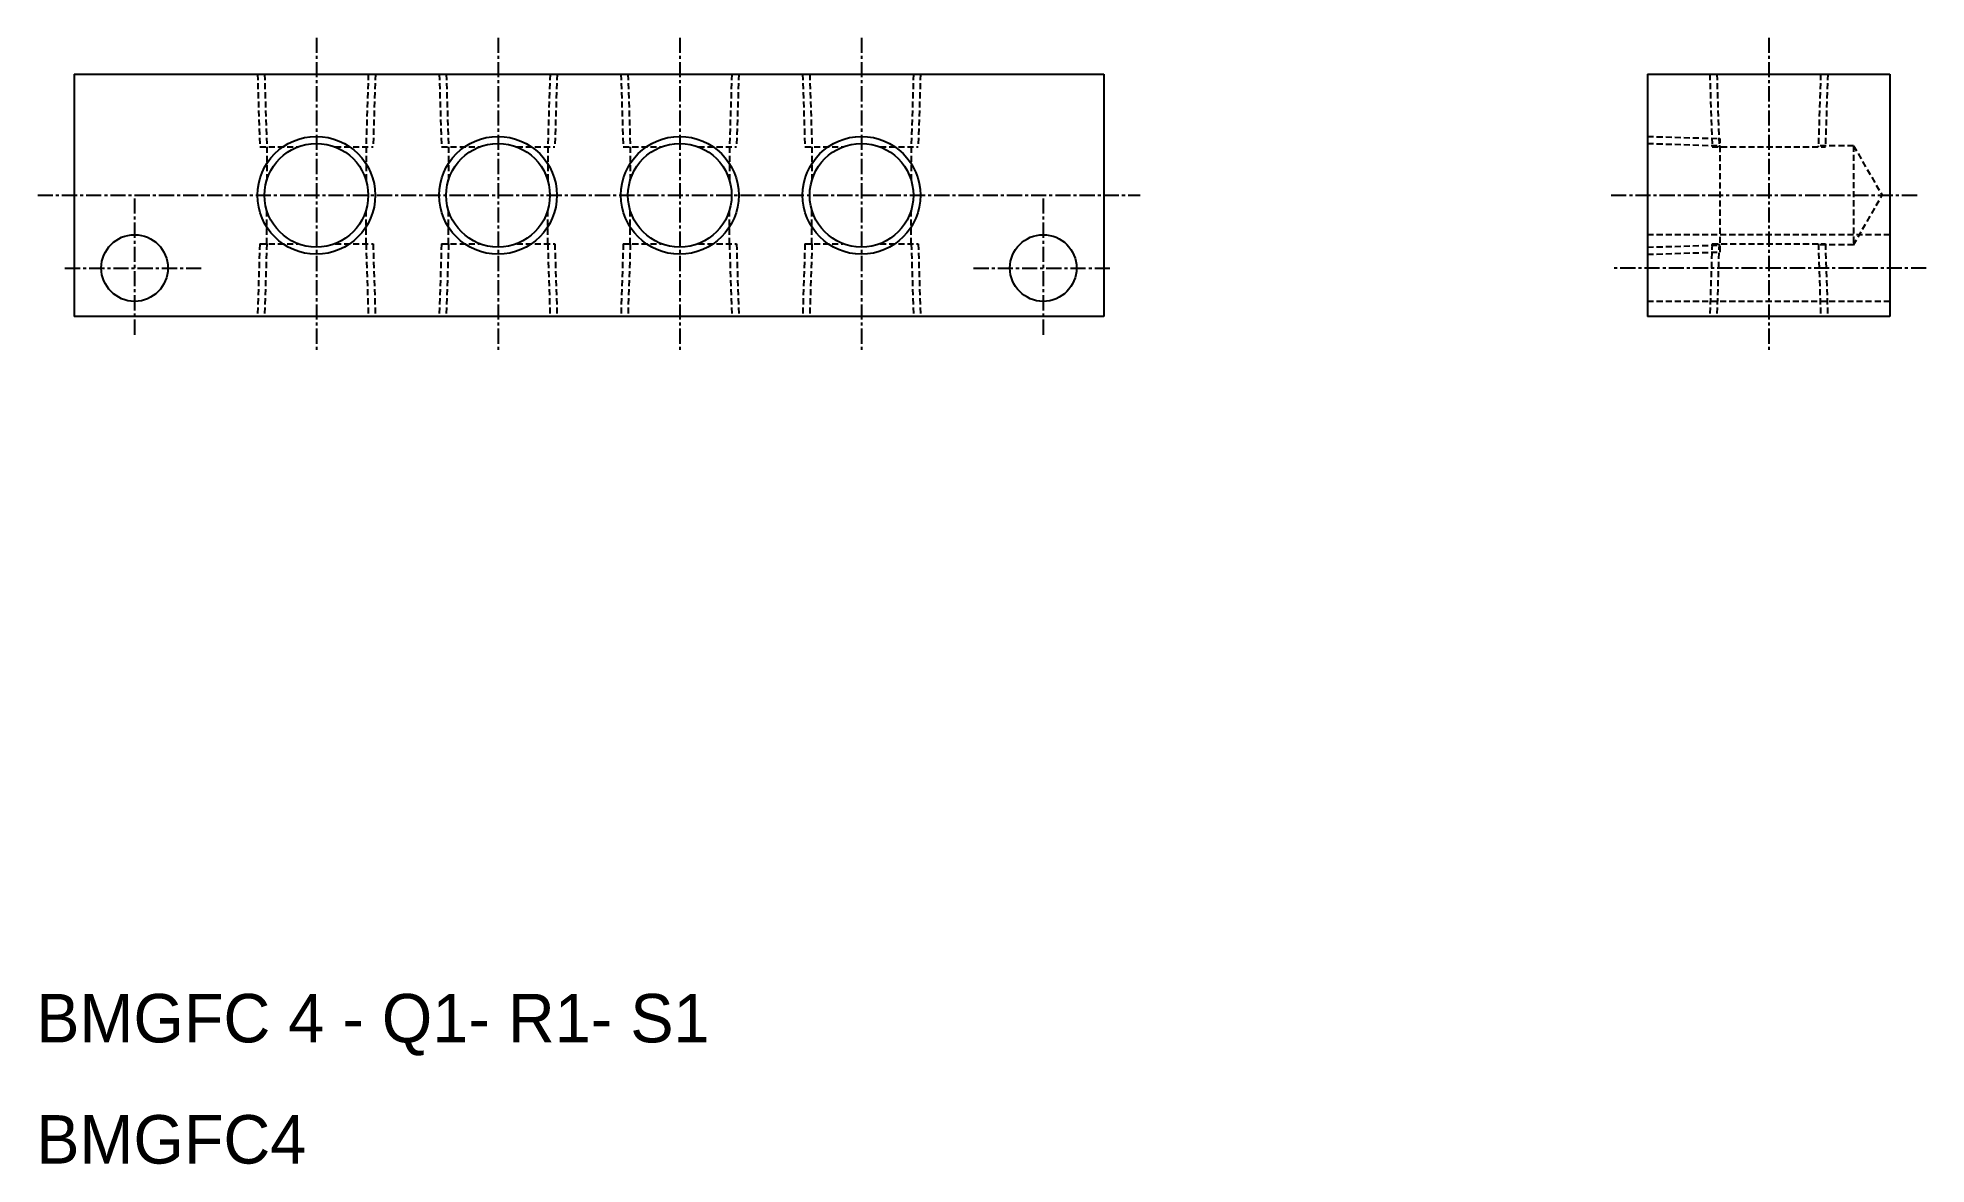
# Model space of a CAD drawing. Extents: x 3485 to 3641, y 10778 to 10871.
import ezdxf

# ---------------------------------------------------------------- set-up
doc = ezdxf.new("R2010")
doc.units = 0
doc.linetypes.add('CENTER', pattern=[2, 1.25, -0.25, 0.25, -0.25])
doc.linetypes.add('DASHED', pattern=[0.75, 0.5, -0.25])
doc.layers.get('0').update_dxf_attribs({"linetype": 'CONTINUOUS'})
doc.layers.add('CENTER', color=1, linetype='CENTER')

msp = doc.modelspace()

# ---------------------------------------------------------------- linework, layer by layer
at = {"color": 7, "linetype": 'CONTINUOUS'}
for p, q in [((3488.27, 10867.65), (3573.27, 10867.65)), ((3488.27, 10867.65), (3488.27, 10847.65)), ((3573.27, 10867.65), (3573.27, 10847.65)), ((3618.15, 10867.65), (3618.15, 10847.65)), ((3618.15, 10867.65), (3638.15, 10867.65)), ((3638.15, 10867.65), (3638.15, 10847.65)), ((3573.27, 10847.65), (3488.27, 10847.65)), ((3638.15, 10847.65), (3618.15, 10847.65))]:
    msp.add_line(p, q, dxfattribs=at)
at = {"color": 3, "linetype": 'DASHED'}
for p, q in [((3503.41, 10867.65), (3503.6, 10861.65)), ((3503.99, 10867.65), (3504.18, 10861.65)), ((3512.56, 10867.65), (3512.37, 10861.65)), ((3513.14, 10867.65), (3512.95, 10861.65)), ((3518.41, 10867.65), (3518.6, 10861.65)), ((3518.99, 10867.65), (3519.18, 10861.65)), ((3527.56, 10867.65), (3527.37, 10861.65)), ((3528.14, 10867.65), (3527.95, 10861.65)), ((3533.41, 10867.65), (3533.6, 10861.65)), ((3533.99, 10867.65), (3534.18, 10861.65)), ((3542.56, 10867.65), (3542.37, 10861.65)), ((3543.14, 10867.65), (3542.95, 10861.65)), ((3548.41, 10867.65), (3548.6, 10861.65)), ((3548.99, 10867.65), (3549.18, 10861.65)), ((3557.56, 10867.65), (3557.37, 10861.65)), ((3558.14, 10867.65), (3557.95, 10861.65)), ((3623.29, 10867.65), (3623.48, 10861.65)), ((3623.87, 10867.65), (3624.06, 10861.65)), ((3632.44, 10867.65), (3632.25, 10861.65)), ((3633.02, 10867.65), (3632.83, 10861.65)), ((3618.15, 10862.51), (3624.15, 10862.33)), ((3618.15, 10861.93), (3624.15, 10861.74)), ((3624.06, 10861.74), (3624.15, 10861.74)), ((3624.06, 10861.65), (3624.06, 10861.74)), ((3624.15, 10852.97), (3624.15, 10862.33)), ((3635.15, 10861.74), (3632.25, 10861.74)), ((3632.25, 10861.65), (3632.25, 10861.74)), ((3635.15, 10861.74), (3635.15, 10853.55)), ((3635.15, 10861.74), (3637.52, 10857.65)), ((3503.6, 10861.65), (3506.74, 10861.65)), ((3504.18, 10861.65), (3504.18, 10858.9)), ((3509.81, 10861.65), (3512.95, 10861.65)), ((3512.37, 10861.65), (3512.37, 10858.9)), ((3518.6, 10861.65), (3521.74, 10861.65)), ((3519.18, 10861.65), (3519.18, 10858.9)), ((3524.81, 10861.65), (3527.95, 10861.65)), ((3527.37, 10861.65), (3527.37, 10858.9)), ((3533.6, 10861.65), (3536.74, 10861.65)), ((3534.18, 10861.65), (3534.18, 10858.9)), ((3539.81, 10861.65), (3542.95, 10861.65)), ((3542.37, 10861.65), (3542.37, 10858.9)), ((3548.6, 10861.65), (3551.74, 10861.65)), ((3549.18, 10861.65), (3549.18, 10858.9)), ((3554.81, 10861.65), (3557.95, 10861.65)), ((3557.37, 10861.65), (3557.37, 10858.9)), ((3623.48, 10861.65), (3632.83, 10861.65)), ((3635.15, 10853.55), (3637.52, 10857.65)), ((3504.18, 10853.65), (3504.18, 10856.4)), ((3512.37, 10853.65), (3512.37, 10856.4)), ((3519.18, 10853.65), (3519.18, 10856.4)), ((3527.37, 10853.65), (3527.37, 10856.4)), ((3534.18, 10853.65), (3534.18, 10856.4)), ((3542.37, 10853.65), (3542.37, 10856.4)), ((3549.18, 10853.65), (3549.18, 10856.4)), ((3557.37, 10853.65), (3557.37, 10856.4)), ((3638.15, 10854.4), (3618.15, 10854.4)), ((3503.6, 10853.65), (3503.41, 10847.65)), ((3503.6, 10853.65), (3506.74, 10853.65)), ((3504.18, 10853.65), (3503.99, 10847.65)), ((3509.81, 10853.65), (3512.95, 10853.65)), ((3512.37, 10853.65), (3512.56, 10847.65)), ((3512.95, 10853.65), (3513.14, 10847.65)), ((3518.6, 10853.65), (3518.41, 10847.65)), ((3518.6, 10853.65), (3521.74, 10853.65)), ((3519.18, 10853.65), (3518.99, 10847.65)), ((3524.81, 10853.65), (3527.95, 10853.65)), ((3527.37, 10853.65), (3527.56, 10847.65)), ((3527.95, 10853.65), (3528.14, 10847.65)), ((3533.6, 10853.65), (3533.41, 10847.65)), ((3533.6, 10853.65), (3536.74, 10853.65)), ((3534.18, 10853.65), (3533.99, 10847.65)), ((3539.81, 10853.65), (3542.95, 10853.65)), ((3542.37, 10853.65), (3542.56, 10847.65)), ((3542.95, 10853.65), (3543.14, 10847.65)), ((3548.6, 10853.65), (3548.41, 10847.65)), ((3548.6, 10853.65), (3551.74, 10853.65)), ((3549.18, 10853.65), (3548.99, 10847.65)), ((3554.81, 10853.65), (3557.95, 10853.65)), ((3557.37, 10853.65), (3557.56, 10847.65)), ((3557.95, 10853.65), (3558.14, 10847.65)), ((3618.15, 10853.37), (3624.15, 10853.55)), ((3618.15, 10852.78), (3624.15, 10852.97)), ((3623.48, 10853.65), (3623.29, 10847.65)), ((3623.48, 10853.65), (3632.83, 10853.65)), ((3624.06, 10853.65), (3623.87, 10847.65)), ((3624.06, 10853.65), (3624.06, 10853.55)), ((3624.06, 10853.55), (3624.15, 10853.55)), ((3632.25, 10853.65), (3632.44, 10847.65)), ((3632.25, 10853.65), (3632.25, 10853.55)), ((3635.15, 10853.55), (3632.25, 10853.55)), ((3632.83, 10853.65), (3633.02, 10847.65)), ((3638.15, 10848.9), (3618.15, 10848.9))]:
    msp.add_line(p, q, dxfattribs=at)
at = {"color": 3, "linetype": 'CONTINUOUS'}
for centre in [(3508.27, 10857.65), (3523.27, 10857.65), (3538.27, 10857.65), (3553.27, 10857.65)]:
    msp.add_circle(centre, 4.86, dxfattribs=at)
at = {"color": 7, "linetype": 'CONTINUOUS'}
for centre, radius in [((3508.27, 10857.65), 4.28), ((3523.27, 10857.65), 4.28), ((3538.27, 10857.65), 4.28), ((3553.27, 10857.65), 4.28), ((3493.27, 10851.65), 2.75), ((3568.27, 10851.65), 2.75)]:
    msp.add_circle(centre, radius, dxfattribs=at)
at = {"layer": 'CENTER'}
for p, q in [((3508.27, 10870.65), (3508.27, 10844.65)), ((3523.27, 10870.65), (3523.27, 10844.65)), ((3538.27, 10870.65), (3538.27, 10844.65)), ((3553.27, 10870.65), (3553.27, 10844.65)), ((3628.15, 10870.65), (3628.15, 10844.65)), ((3485.27, 10857.65), (3576.27, 10857.65)), ((3493.27, 10857.4), (3493.27, 10845.9)), ((3568.27, 10857.4), (3568.27, 10845.9)), ((3615.15, 10857.65), (3640.52, 10857.65)), ((3487.52, 10851.65), (3499.02, 10851.65)), ((3562.52, 10851.65), (3574.02, 10851.65)), ((3641.15, 10851.65), (3615.15, 10851.65))]:
    msp.add_line(p, q, dxfattribs=at)

# ---------------------------------------------------------------- texts
at = {"color": 7, "linetype": 'CONTINUOUS'}
for s, p in [('BMGFC 4 - Q1- R1- S1', (3485.15, 10787.75)), ('BMGFC4', (3485.15, 10777.75))]:
    msp.add_text(s, height=4, dxfattribs=at).set_placement(p)

doc.saveas('drawing.dxf')
